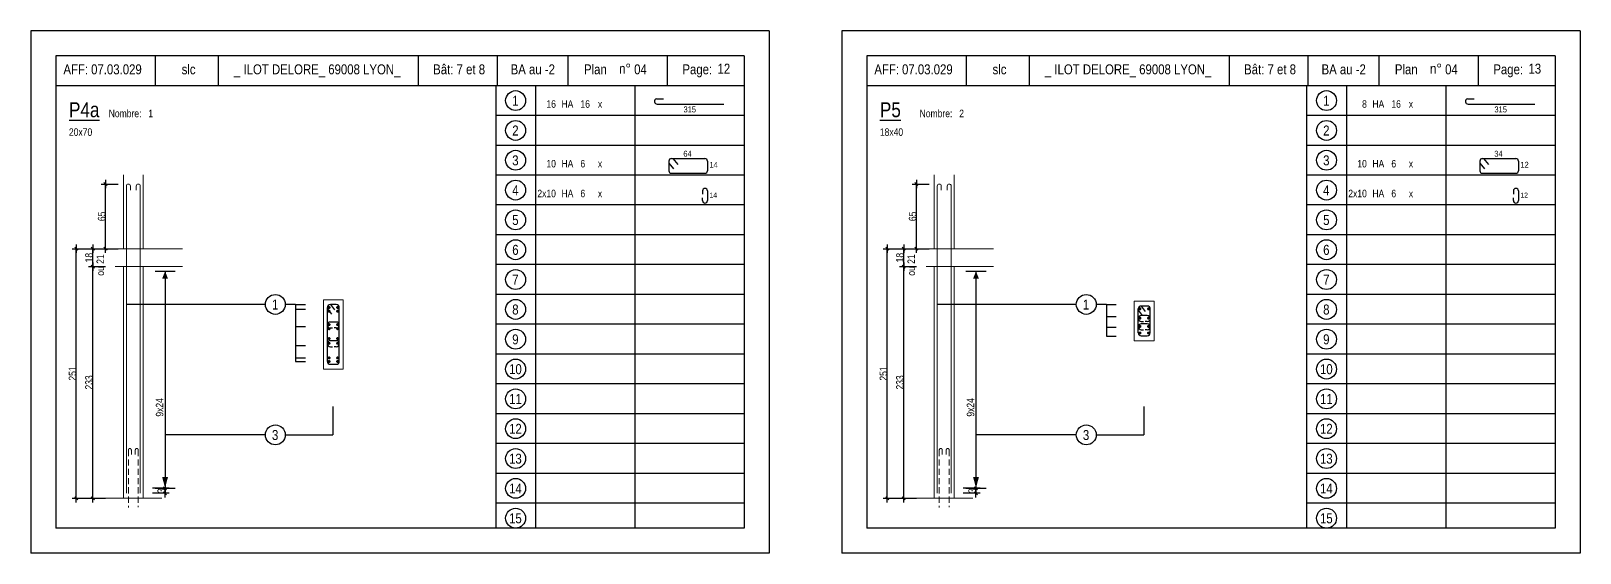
# Model space of a CAD drawing. Header units: metres. Extents: x -9927 to 45032, y -190416 to 12166.
# Drawn here: x 17850 to 20966, y -38263 to -37213 of the extents above; entities that cross this region are included whole.
import ezdxf
from ezdxf.enums import TextEntityAlignment as Align

# ---------------------------------------------------------------- set-up
doc = ezdxf.new("R2010")
doc.units = ezdxf.units.M
doc.header["$PDMODE"] = 65
doc.linetypes.add('CACHE2', pattern=[0.1875, 0.125, -0.0625])
for name, color, linetype in [('01_cote_gen', 4, 'Continuous'), ('01_fenetres', 171, 'Continuous'), ('01_linteaux', 3, 'Continuous'), ('01_sem', 42, 'Continuous'), ('01_texte', 230, 'Continuous'), ('AA_COTES', 2, 'Continuous')]:
    doc.layers.add(name, color=color, linetype=linetype)
doc.styles.add('STYLE2', font='ARIALN.TTF')
doc.dimstyles.new('JB25', dxfattribs={"dimscale": 0.1, "dimtxt": 150, "dimasz": 17, "dimexe": 0.1, "dimexo": 0.1, "dimgap": 0.09, "dimtad": 1, "dimdec": 1, "dimlfac": 0.5, "dimdsep": 46, "dimtxsty": 'STYLE2', "dimblk1": 'BOND_G', "dimblk2": 'BOND_D', "dimsah": 1, "dimcen": 1.5, "dimdle": 0.01, "dimse1": 1, "dimse2": 1, "dimclrd": 4, "dimclre": 2, "dimclrt": 5, "dimadec": 0, "dimazin": 0, "dimtfac": 2.333333, "dimtdec": 1, "dimtix": 1, "dimtmove": 2, "dimatfit": 3, "dimldrblk": 'BOND_G', "dimfxl": 1, "dimtolj": 1, "dimtzin": 0, "dimarcsym": 0})

# ---------------------------------------------------------------- blocks, each defined once
blk = doc.blocks.new('BOND_G')
at = {"layer": 'AA_COTES', "color": 0}
for p, q in [((5, 0), (-5, 0)), ((1.8, 1.8), (-1.8, -1.8)), ((0, -5), (0, 15))]:
    blk.add_line(p, q, dxfattribs=at)
blk = doc.blocks.new('BOND_D')
at = {"layer": 'AA_COTES', "color": 0}
for p, q in [((5, 0), (-5, 0)), ((-1.8, -1.8), (1.8, 1.8)), ((0, 5), (0, -15))]:
    blk.add_line(p, q, dxfattribs=at)
blk = doc.blocks.new('*D414')
at = {"layer": '01_cote_gen', "color": 4, "linetype": 'Continuous', "lineweight": -2, "transparency": 16777216}
blk.add_line((17941.2, -38151.5), (17941.2, -37652.9), dxfattribs=at)
at = {"layer": 'DEFPOINTS', "color": 0, "linetype": 'Continuous', "lineweight": 0, "transparency": 16777216}
for p in [(17941.2, -37651.2), (18075.9, -37651.2), (18035.9, -38153.2)]:
    blk.add_point(p, dxfattribs=at)
at = {"layer": '01_cote_gen', "color": 4, "linetype": 'Continuous', "lineweight": -2, "transparency": 16777216, "xscale": 1.7, "yscale": 1.7, "zscale": 1.7}
for name, p, rotation in [('BOND_D', (17941.2, -37651.2), 90), ('BOND_G', (17941.2, -38153.2), 270)]:
    blk.add_blockref(name, p, dxfattribs=dict(at, rotation=rotation))
at = {"layer": '01_cote_gen', "color": 5, "linetype": 'Continuous', "lineweight": 0, "transparency": 16777216, "insert": (17933.5, -37902.2), "char_height": 15, "attachment_point": 5, "rotation": 90, "style": 'STYLE2'}
blk.add_mtext('\\A1;251', dxfattribs=at)
blk = doc.blocks.new('*D415')
at = {"layer": '01_cote_gen', "color": 4, "linetype": 'Continuous', "lineweight": -2, "transparency": 16777216}
blk.add_line((17974.4, -37685.5), (17974.4, -37652.9), dxfattribs=at)
at = {"layer": 'DEFPOINTS', "color": 0, "linetype": 'Continuous', "lineweight": 0, "transparency": 16777216}
for p in [(17974.4, -37651.2), (18122.6, -37651.2), (18131.6, -37687.2)]:
    blk.add_point(p, dxfattribs=at)
at = {"layer": '01_cote_gen', "color": 4, "linetype": 'Continuous', "lineweight": -2, "transparency": 16777216, "xscale": 1.7, "yscale": 1.7, "zscale": 1.7}
for name, p, rotation in [('BOND_D', (17974.4, -37651.2), 90), ('BOND_G', (17974.4, -37687.2), 270)]:
    blk.add_blockref(name, p, dxfattribs=dict(at, rotation=rotation))
at = {"layer": '01_cote_gen', "color": 5, "linetype": 'Continuous', "lineweight": 0, "transparency": 16777216, "insert": (17966.7, -37669.2), "char_height": 15, "attachment_point": 5, "rotation": 90, "style": 'STYLE2'}
blk.add_mtext('\\A1;18', dxfattribs=at)
blk = doc.blocks.new('*D416')
at = {"layer": '01_cote_gen', "color": 4, "linetype": 'Continuous', "lineweight": -2, "transparency": 16777216}
blk.add_line((17974.4, -38151.5), (17974.4, -37688.9), dxfattribs=at)
at = {"layer": 'DEFPOINTS', "color": 0, "linetype": 'Continuous', "lineweight": 0, "transparency": 16777216}
for p in [(17974.4, -37687.2), (17982.9, -37687.2), (17992.5, -38153.2)]:
    blk.add_point(p, dxfattribs=at)
at = {"layer": '01_cote_gen', "color": 4, "linetype": 'Continuous', "lineweight": -2, "transparency": 16777216, "xscale": 1.7, "yscale": 1.7, "zscale": 1.7}
for name, p, rotation in [('BOND_D', (17974.4, -37687.2), 90), ('BOND_G', (17974.4, -38153.2), 270)]:
    blk.add_blockref(name, p, dxfattribs=dict(at, rotation=rotation))
at = {"layer": '01_cote_gen', "color": 5, "linetype": 'Continuous', "lineweight": 0, "transparency": 16777216, "insert": (17966.7, -37920.2), "char_height": 15, "attachment_point": 5, "rotation": 90, "style": 'STYLE2'}
blk.add_mtext('\\A1;233', dxfattribs=at)
blk = doc.blocks.new('*D417')
at = {"layer": '01_cote_gen', "color": 4, "linetype": 'Continuous', "lineweight": -2, "transparency": 16777216}
blk.add_line((18119.7, -38134.9), (18119.7, -38141.5), dxfattribs=at)
at = {"layer": 'DEFPOINTS', "color": 0, "linetype": 'Continuous', "lineweight": 0, "transparency": 16777216}
for p in [(18069.9, -38143.2), (18112.9, -38133.2), (18119.7, -38143.2)]:
    blk.add_point(p, dxfattribs=at)
at = {"layer": '01_cote_gen', "color": 4, "linetype": 'Continuous', "lineweight": -2, "transparency": 16777216, "xscale": 1.7, "yscale": 1.7, "zscale": 1.7}
for name, p, rotation in [('BOND_G', (18119.7, -38133.2), 90), ('BOND_D', (18119.7, -38143.2), 270)]:
    blk.add_blockref(name, p, dxfattribs=dict(at, rotation=rotation))
at = {"layer": '01_cote_gen', "color": 5, "linetype": 'Continuous', "lineweight": 0, "transparency": 16777216, "insert": (18112.1, -38138.2), "char_height": 15, "attachment_point": 5, "rotation": 90, "style": 'STYLE2'}
blk.add_mtext('\\A1;3', dxfattribs=at)
blk = doc.blocks.new('*D418')
at = {"layer": '01_cote_gen', "color": 4, "linetype": 'Continuous', "lineweight": -2, "transparency": 16777216}
blk.add_line((17999.9, -37649.5), (17999.9, -37522.9), dxfattribs=at)
at = {"layer": 'DEFPOINTS', "color": 0, "linetype": 'Continuous', "lineweight": 0, "transparency": 16777216}
for p in [(17999.9, -37521.2), (18065.9, -37521.2), (18019.4, -37651.2)]:
    blk.add_point(p, dxfattribs=at)
at = {"layer": '01_cote_gen', "color": 4, "linetype": 'Continuous', "lineweight": -2, "transparency": 16777216, "xscale": 1.7, "yscale": 1.7, "zscale": 1.7}
for name, p, rotation in [('BOND_D', (17999.9, -37521.2), 90), ('BOND_G', (17999.9, -37651.2), 270)]:
    blk.add_blockref(name, p, dxfattribs=dict(at, rotation=rotation))
at = {"layer": '01_cote_gen', "color": 5, "linetype": 'Continuous', "lineweight": 0, "transparency": 16777216, "insert": (17992.2, -37586.2), "char_height": 15, "attachment_point": 5, "rotation": 90, "style": 'STYLE2'}
blk.add_mtext('\\A1;65', dxfattribs=at)
blk = doc.blocks.new('*D419')
at = {"layer": '01_cote_gen', "color": 4, "linetype": 'Continuous', "lineweight": -2, "transparency": 16777216}
blk.add_line((19572.7, -38151.5), (19572.7, -37652.9), dxfattribs=at)
at = {"layer": 'DEFPOINTS', "color": 0, "linetype": 'Continuous', "lineweight": 0, "transparency": 16777216}
for p in [(19572.7, -37651.2), (19707.3, -37651.2), (19667.3, -38153.2)]:
    blk.add_point(p, dxfattribs=at)
at = {"layer": '01_cote_gen', "color": 4, "linetype": 'Continuous', "lineweight": -2, "transparency": 16777216, "xscale": 1.7, "yscale": 1.7, "zscale": 1.7}
for name, p, rotation in [('BOND_D', (19572.7, -37651.2), 90), ('BOND_G', (19572.7, -38153.2), 270)]:
    blk.add_blockref(name, p, dxfattribs=dict(at, rotation=rotation))
at = {"layer": '01_cote_gen', "color": 5, "linetype": 'Continuous', "lineweight": 0, "transparency": 16777216, "insert": (19565, -37902.2), "char_height": 15, "attachment_point": 5, "rotation": 90, "style": 'STYLE2'}
blk.add_mtext('\\A1;251', dxfattribs=at)
blk = doc.blocks.new('*D420')
at = {"layer": '01_cote_gen', "color": 4, "linetype": 'Continuous', "lineweight": -2, "transparency": 16777216}
blk.add_line((19605.8, -37685.5), (19605.8, -37652.9), dxfattribs=at)
at = {"layer": 'DEFPOINTS', "color": 0, "linetype": 'Continuous', "lineweight": 0, "transparency": 16777216}
for p in [(19605.8, -37651.2), (19754.1, -37651.2), (19763.1, -37687.2)]:
    blk.add_point(p, dxfattribs=at)
at = {"layer": '01_cote_gen', "color": 4, "linetype": 'Continuous', "lineweight": -2, "transparency": 16777216, "xscale": 1.7, "yscale": 1.7, "zscale": 1.7}
for name, p, rotation in [('BOND_D', (19605.8, -37651.2), 90), ('BOND_G', (19605.8, -37687.2), 270)]:
    blk.add_blockref(name, p, dxfattribs=dict(at, rotation=rotation))
at = {"layer": '01_cote_gen', "color": 5, "linetype": 'Continuous', "lineweight": 0, "transparency": 16777216, "insert": (19598.2, -37669.2), "char_height": 15, "attachment_point": 5, "rotation": 90, "style": 'STYLE2'}
blk.add_mtext('\\A1;18', dxfattribs=at)
blk = doc.blocks.new('*D421')
at = {"layer": '01_cote_gen', "color": 4, "linetype": 'Continuous', "lineweight": -2, "transparency": 16777216}
blk.add_line((19605.8, -38151.5), (19605.8, -37688.9), dxfattribs=at)
at = {"layer": 'DEFPOINTS', "color": 0, "linetype": 'Continuous', "lineweight": 0, "transparency": 16777216}
for p in [(19605.8, -37687.2), (19614.3, -37687.2), (19624, -38153.2)]:
    blk.add_point(p, dxfattribs=at)
at = {"layer": '01_cote_gen', "color": 4, "linetype": 'Continuous', "lineweight": -2, "transparency": 16777216, "xscale": 1.7, "yscale": 1.7, "zscale": 1.7}
for name, p, rotation in [('BOND_D', (19605.8, -37687.2), 90), ('BOND_G', (19605.8, -38153.2), 270)]:
    blk.add_blockref(name, p, dxfattribs=dict(at, rotation=rotation))
at = {"layer": '01_cote_gen', "color": 5, "linetype": 'Continuous', "lineweight": 0, "transparency": 16777216, "insert": (19598.2, -37920.2), "char_height": 15, "attachment_point": 5, "rotation": 90, "style": 'STYLE2'}
blk.add_mtext('\\A1;233', dxfattribs=at)
blk = doc.blocks.new('*D422')
at = {"layer": '01_cote_gen', "color": 4, "linetype": 'Continuous', "lineweight": -2, "transparency": 16777216}
blk.add_line((19751.2, -38134.9), (19751.2, -38141.5), dxfattribs=at)
at = {"layer": 'DEFPOINTS', "color": 0, "linetype": 'Continuous', "lineweight": 0, "transparency": 16777216}
for p in [(19701.3, -38143.2), (19744.4, -38133.2), (19751.2, -38143.2)]:
    blk.add_point(p, dxfattribs=at)
at = {"layer": '01_cote_gen', "color": 4, "linetype": 'Continuous', "lineweight": -2, "transparency": 16777216, "xscale": 1.7, "yscale": 1.7, "zscale": 1.7}
for name, p, rotation in [('BOND_G', (19751.2, -38133.2), 90), ('BOND_D', (19751.2, -38143.2), 270)]:
    blk.add_blockref(name, p, dxfattribs=dict(at, rotation=rotation))
at = {"layer": '01_cote_gen', "color": 5, "linetype": 'Continuous', "lineweight": 0, "transparency": 16777216, "insert": (19743.6, -38138.2), "char_height": 15, "attachment_point": 5, "rotation": 90, "style": 'STYLE2'}
blk.add_mtext('\\A1;3', dxfattribs=at)
blk = doc.blocks.new('*D423')
at = {"layer": '01_cote_gen', "color": 4, "linetype": 'Continuous', "lineweight": -2, "transparency": 16777216}
blk.add_line((19631.3, -37649.5), (19631.3, -37522.9), dxfattribs=at)
at = {"layer": 'DEFPOINTS', "color": 0, "linetype": 'Continuous', "lineweight": 0, "transparency": 16777216}
for p in [(19631.3, -37521.2), (19697.3, -37521.2), (19650.9, -37651.2)]:
    blk.add_point(p, dxfattribs=at)
at = {"layer": '01_cote_gen', "color": 4, "linetype": 'Continuous', "lineweight": -2, "transparency": 16777216, "xscale": 1.7, "yscale": 1.7, "zscale": 1.7}
for name, p, rotation in [('BOND_D', (19631.3, -37521.2), 90), ('BOND_G', (19631.3, -37651.2), 270)]:
    blk.add_blockref(name, p, dxfattribs=dict(at, rotation=rotation))
at = {"layer": '01_cote_gen', "color": 5, "linetype": 'Continuous', "lineweight": 0, "transparency": 16777216, "insert": (19623.7, -37586.2), "char_height": 15, "attachment_point": 5, "rotation": 90, "style": 'STYLE2'}
blk.add_mtext('\\A1;65', dxfattribs=at)

msp = doc.modelspace()

# ---------------------------------------------------------------- linework, layer by layer
at = {"layer": '01_cote_gen', "color": 2, "linetype": 'CACHE2', "lineweight": 0, "ltscale": 100}
for p, q in [((18045.86, -38056.19), (18045.86, -38171.76)), ((18051.86, -38056.19), (18051.86, -38065.17)), ((18059.86, -38056.19), (18059.86, -38065.17)), ((18065.86, -38056.19), (18065.86, -38170.91)), ((19677.33, -38056.19), (19677.33, -38171.76)), ((19683.33, -38056.19), (19683.33, -38065.17)), ((19691.33, -38056.19), (19691.33, -38065.17)), ((19697.33, -38056.19), (19697.33, -38170.91))]:
    msp.add_line(p, q, dxfattribs=at)
for centre in [(18048.86, -38056.19), (18062.86, -38056.19), (19680.33, -38056.19), (19694.33, -38056.19)]:
    msp.add_arc(centre, 3, 0, 180, dxfattribs=at)
at = {"layer": '01_fenetres', "ltscale": 30}
for p, q in [((19284.96, -37263.31), (17899.96, -37263.31)), ((17899.96, -37263.31), (17899.96, -38213.31)), ((17899.96, -37263.31), (17899.96, -38213.31)), ((17899.96, -37263.31), (17899.96, -38213.31)), ((18099.96, -37263.31), (18099.96, -37323.31)), ((18226.45, -37263.31), (18226.45, -37323.31)), ((18629.23, -37263.31), (18629.23, -37323.31)), ((18787.64, -37263.31), (18787.64, -37323.31)), ((18930.83, -37323.31), (18930.83, -37263.31)), ((19130.83, -37323.31), (19130.83, -37263.31)), ((19284.96, -37263.31), (19284.96, -38213.31)), ((20916.43, -37263.31), (19531.43, -37263.31)), ((19531.43, -37263.31), (19531.43, -38213.31)), ((19531.43, -37263.31), (19531.43, -38213.31)), ((19531.43, -37263.31), (19531.43, -38213.31)), ((19731.43, -37263.31), (19731.43, -37323.31)), ((19857.93, -37263.31), (19857.93, -37323.31)), ((20260.71, -37263.31), (20260.71, -37323.31)), ((20419.12, -37263.31), (20419.12, -37323.31)), ((20562.3, -37323.31), (20562.3, -37263.31)), ((20762.3, -37323.31), (20762.3, -37263.31)), ((20916.43, -37263.31), (20916.43, -38213.31)), ((19284.96, -37323.31), (17899.96, -37323.31)), ((20916.43, -37323.31), (19531.43, -37323.31)), ((19284.96, -38213.31), (17899.96, -38213.31)), ((20916.43, -38213.31), (19531.43, -38213.31))]:
    msp.add_line(p, q, dxfattribs=at)
at = {"layer": '01_linteaux', "linetype": 'Continuous'}
for p, q in [((19108.5, -37349.56), (19122.24, -37349.56)), ((19109.73, -37360.54), (19244.05, -37360.54)), ((20739.98, -37349.56), (20753.72, -37349.56)), ((20741.21, -37360.54), (20875.52, -37360.54)), ((19133.41, -37474.84), (19133.41, -37494.45)), ((19133.41, -37478.98), (19142.6, -37490.31)), ((19138.41, -37469.84), (19205.99, -37469.84)), ((19141.1, -37469.84), (19151.08, -37482.15)), ((19210.99, -37474.84), (19210.99, -37494.45)), ((20764.88, -37474.84), (20764.88, -37494.45)), ((20764.88, -37478.98), (20774.07, -37490.31)), ((20769.88, -37469.84), (20837.47, -37469.84)), ((20772.57, -37469.84), (20782.55, -37482.15)), ((20842.47, -37474.84), (20842.47, -37494.45)), ((19138.41, -37499.45), (19205.99, -37499.45)), ((20769.88, -37499.45), (20837.47, -37499.45)), ((19200.99, -37534.84), (19200.99, -37541.21)), ((19200.99, -37554.45), (19200.99, -37548.6)), ((19210.99, -37534.84), (19210.99, -37554.45)), ((20832.47, -37534.84), (20832.47, -37541.21)), ((20832.47, -37554.45), (20832.47, -37548.6)), ((20842.47, -37534.84), (20842.47, -37554.45))]:
    msp.add_line(p, q, dxfattribs=at)
for centre, start, end in [((19109.61, -37354.44), 102.77382, 192.77382), ((19109.73, -37355.54), 180, 270), ((20741.08, -37354.44), 102.77382, 192.77382), ((20741.21, -37355.54), 180, 270), ((19138.41, -37474.84), 90, 180), ((19205.99, -37474.84), 0, 90), ((20769.88, -37474.84), 90, 180), ((20837.47, -37474.84), 0, 90), ((19138.41, -37494.45), 180, 270), ((19205.99, -37494.45), 270, 0), ((20769.88, -37494.45), 180, 270), ((20837.47, -37494.45), 270, 0), ((19205.99, -37534.84), 90, 180), ((19205.99, -37534.84), 0, 90), ((20837.47, -37534.84), 90, 180), ((20837.47, -37534.84), 0, 90), ((19205.99, -37554.45), 180, 270), ((19205.99, -37554.45), 270, 0), ((20837.47, -37554.45), 180, 270), ((20837.47, -37554.45), 270, 0)]:
    msp.add_arc(centre, 5, start, end, dxfattribs=at)
at = {"layer": '01_sem', "color": 2, "lineweight": 0, "ltscale": 7}
for p, q in [((18035.86, -37502.55), (18035.86, -37651.19)), ((18075.86, -37502.55), (18075.86, -37651.19)), ((19667.33, -37502.55), (19667.33, -37651.19)), ((19707.33, -37502.55), (19707.33, -37651.19)), ((18041.86, -37525.19), (18041.86, -38143.19)), ((18049.86, -37525.19), (18049.86, -37533.6)), ((18061.86, -37525.19), (18061.86, -37533.6)), ((18069.86, -37525.19), (18069.86, -38143.19)), ((19673.33, -37525.19), (19673.33, -38143.19)), ((19681.33, -37525.19), (19681.33, -37533.6)), ((19693.33, -37525.19), (19693.33, -37533.6)), ((19701.33, -37525.19), (19701.33, -38143.19)), ((18035.86, -37651.19), (18019.42, -37651.19)), ((18155.04, -37651.19), (18035.86, -37651.19)), ((19667.33, -37651.19), (19650.89, -37651.19)), ((19786.51, -37651.19), (19667.33, -37651.19)), ((18035.86, -37687.19), (18019.42, -37687.19)), ((18035.86, -37687.19), (18035.86, -38153.19)), ((18155.04, -37687.19), (18035.86, -37687.19)), ((18075.86, -37687.19), (18075.86, -38153.19)), ((19667.33, -37687.19), (19650.89, -37687.19)), ((19667.33, -37687.19), (19667.33, -38153.19)), ((19786.51, -37687.19), (19667.33, -37687.19)), ((19707.33, -37687.19), (19707.33, -38153.19)), ((18438.27, -37893.77), (18438.27, -37753.77)), ((18478.27, -37753.77), (18438.27, -37753.77)), ((18438.27, -37893.77), (18438.27, -37753.77)), ((18478.27, -37753.77), (18438.27, -37753.77)), ((18478.27, -37893.77), (18478.27, -37753.77)), ((20069.75, -37836.5), (20069.75, -37756.5)), ((20109.75, -37756.5), (20069.75, -37756.5)), ((20069.75, -37836.5), (20069.75, -37756.5)), ((20109.75, -37756.5), (20069.75, -37756.5)), ((20109.75, -37836.5), (20109.75, -37756.5)), ((20069.75, -37836.5), (20109.75, -37836.5)), ((20069.75, -37836.5), (20109.75, -37836.5)), ((18438.27, -37893.77), (18478.27, -37893.77)), ((18438.27, -37893.77), (18478.27, -37893.77)), ((18113.41, -38153.19), (17980.13, -38153.19)), ((19744.88, -38153.19), (19611.6, -38153.19))]:
    msp.add_line(p, q, dxfattribs=at)
for centre in [(18045.86, -37525.19), (18065.86, -37525.19), (19677.33, -37525.19), (19697.33, -37525.19)]:
    msp.add_arc(centre, 4, 0, 180, dxfattribs=at)
at = {"layer": '01_texte', "ltscale": 30}
for p, q in [((19334.96, -37213.31), (17849.96, -37213.31)), ((17849.96, -37213.31), (17849.96, -38263.31)), ((19334.96, -37213.31), (19334.96, -38263.31)), ((19334.96, -37213.31), (19334.96, -38263.31)), ((20966.43, -37213.31), (19481.43, -37213.31)), ((19481.43, -37213.31), (19481.43, -38263.31)), ((20966.43, -37213.31), (20966.43, -38263.31)), ((20966.43, -37213.31), (20966.43, -38263.31)), ((18784.96, -37323.31), (18784.96, -38213.31)), ((18864.96, -37323.31), (18864.96, -38213.31)), ((19064.96, -37323.31), (19064.96, -38213.31)), ((20416.43, -37323.31), (20416.43, -38213.31)), ((20496.43, -37323.31), (20496.43, -38213.31)), ((20696.43, -37323.31), (20696.43, -38213.31)), ((19284.96, -37383.31), (18784.96, -37383.31)), ((20916.43, -37383.31), (20416.43, -37383.31)), ((19284.96, -37443.31), (18784.96, -37443.31)), ((20916.43, -37443.31), (20416.43, -37443.31)), ((19284.96, -37503.31), (18784.96, -37503.31)), ((20916.43, -37503.31), (20416.43, -37503.31)), ((19284.96, -37563.31), (18784.96, -37563.31)), ((20916.43, -37563.31), (20416.43, -37563.31)), ((19284.96, -37623.31), (18784.96, -37623.31)), ((20916.43, -37623.31), (20416.43, -37623.31)), ((18099.59, -37696.48), (18139.91, -37696.48)), ((18119.75, -37696.48), (18119.75, -38140.07)), ((19284.96, -37683.31), (18784.96, -37683.31)), ((19731.06, -37696.48), (19771.38, -37696.48)), ((19751.22, -37696.48), (19751.22, -38140.07)), ((20916.43, -37683.31), (20416.43, -37683.31)), ((18446.27, -37877.77), (18446.27, -37769.77)), ((18464.27, -37763.77), (18452.27, -37763.77)), ((18452.27, -37763.77), (18460.27, -37774.49)), ((18470.27, -37877.77), (18470.27, -37769.77)), ((19284.96, -37743.31), (18784.96, -37743.31)), ((20095.75, -37766.5), (20083.75, -37766.5)), ((20083.75, -37766.5), (20091.74, -37777.23)), ((20916.43, -37743.31), (20416.43, -37743.31)), ((18446.27, -37772.32), (18454.27, -37783.05)), ((18464.27, -37798.71), (18452.27, -37798.71)), ((20077.75, -37820.5), (20077.75, -37772.5)), ((20077.75, -37775.05), (20085.74, -37785.78)), ((20095.75, -37785.69), (20083.75, -37785.69)), ((20083.75, -37797.69), (20087.93, -37797.69)), ((20095.75, -37802.33), (20083.75, -37802.33)), ((20095.75, -37797.69), (20091.56, -37797.69)), ((20101.75, -37820.5), (20101.75, -37772.5)), ((18452.27, -37810.71), (18456.46, -37810.71)), ((18464.27, -37810.71), (18460.09, -37810.71)), ((19284.96, -37803.31), (18784.96, -37803.31)), ((20083.75, -37814.33), (20087.93, -37814.33)), ((20083.75, -37826.5), (20095.75, -37826.5)), ((20095.75, -37814.33), (20091.56, -37814.33)), ((20916.43, -37803.31), (20416.43, -37803.31)), ((18464.27, -37836.39), (18452.27, -37836.39)), ((18452.27, -37848.39), (18456.46, -37848.39)), ((18464.27, -37848.39), (18460.09, -37848.39)), ((19284.96, -37863.31), (18784.96, -37863.31)), ((20916.43, -37863.31), (20416.43, -37863.31)), ((18452.27, -37883.77), (18464.27, -37883.77)), ((19284.96, -37923.31), (18784.96, -37923.31)), ((20916.43, -37923.31), (20416.43, -37923.31)), ((19284.96, -37983.31), (18784.96, -37983.31)), ((20916.43, -37983.31), (20416.43, -37983.31)), ((19284.96, -38043.31), (18784.96, -38043.31)), ((20916.43, -38043.31), (20416.43, -38043.31)), ((19284.96, -38103.31), (18784.96, -38103.31)), ((20916.43, -38103.31), (20416.43, -38103.31)), ((18099.59, -38133.19), (18139.91, -38133.19)), ((19731.06, -38133.19), (19771.38, -38133.19)), ((19284.96, -38163.31), (18784.96, -38163.31)), ((20916.43, -38163.31), (20416.43, -38163.31)), ((19334.96, -38263.31), (17849.96, -38263.31)), ((20966.43, -38263.31), (19481.43, -38263.31))]:
    msp.add_line(p, q, dxfattribs=at)
at = {"layer": '01_texte'}
for p, q in [((18321.58, -37763.28), (18041.86, -37763.28)), ((18382.05, -37763.28), (18361.58, -37763.28)), ((18382.05, -37763.28), (18382.05, -37878.26)), ((18382.05, -37763.28), (18402.07, -37763.28)), ((19953.06, -37763.28), (19673.33, -37763.28)), ((20013.53, -37763.28), (19993.06, -37763.28)), ((20013.53, -37763.28), (20013.53, -37827.05)), ((20013.53, -37763.28), (20033.54, -37763.28)), ((18382.05, -37773.08), (18402.07, -37773.08)), ((20013.53, -37787.86), (20033.54, -37787.86)), ((18382.05, -37807.56), (18402.07, -37807.56)), ((20013.53, -37809.07), (20033.54, -37809.07)), ((20013.53, -37827.05), (20033.54, -37827.05)), ((18382.05, -37846.25), (18402.07, -37846.25)), ((18382.05, -37870.96), (18402.07, -37870.96)), ((18382.05, -37878.26), (18402.07, -37878.26)), ((18457.48, -37968.7), (18457.48, -38025.72)), ((20088.96, -37968.7), (20088.96, -38025.72)), ((18321.58, -38025.72), (18119.75, -38025.72)), ((18361.58, -38025.72), (18457.48, -38025.72)), ((19953.06, -38025.72), (19751.22, -38025.72)), ((19993.06, -38025.72), (20088.96, -38025.72))]:
    msp.add_line(p, q, dxfattribs=at)
at = {"layer": '01_texte', "ltscale": 30, "const_width": 3, "flags": 128}
for points in [[(18451.21, -37769.47, -1), (18448.21, -37769.47, -1)], [(18465.34, -37769.47, 1), (18468.34, -37769.47, 1)], [(20082.68, -37772.2, -1), (20079.68, -37772.2, -1)], [(20096.81, -37772.2, 1), (20099.81, -37772.2, 1)], [(18451.21, -37776.94, -1), (18448.21, -37776.94, -1)], [(18451.21, -37803.9, 1), (18448.21, -37803.9, 1)], [(18465.34, -37776.94, 1), (18468.34, -37776.94, 1)], [(18465.34, -37803.9, -1), (18468.34, -37803.9, -1)], [(20082.68, -37790.88, 1), (20079.68, -37790.88, 1)], [(20096.81, -37790.88, -1), (20099.81, -37790.88, -1)], [(18451.21, -37812.2, -1), (18448.21, -37812.2, -1)], [(18451.21, -37831.95, -1), (18448.21, -37831.95, -1)], [(18465.34, -37812.2, 1), (18468.34, -37812.2, 1)], [(18465.34, -37831.95, 1), (18468.34, -37831.95, 1)], [(20082.68, -37807.52, 1), (20079.68, -37807.52, 1)], [(20082.68, -37820.8, 1), (20079.68, -37820.8, 1)], [(20096.81, -37807.62, -1), (20099.81, -37807.62, -1)], [(20096.81, -37820.8, -1), (20099.81, -37820.8, -1)], [(18451.21, -37841.58, 1), (18448.21, -37841.58, 1)], [(18465.34, -37841.58, -1), (18468.34, -37841.58, -1)], [(18451.21, -37870.88, -1), (18448.21, -37870.88, -1)], [(18451.21, -37878.07, 1), (18448.21, -37878.07, 1)], [(18465.34, -37870.88, 1), (18468.34, -37870.88, 1)], [(18465.34, -37878.07, -1), (18468.34, -37878.07, -1)]]:
    msp.add_lwpolyline(points, format="xyb", close=True, dxfattribs=at)
at = {"layer": '01_texte'}
for centre in [(18824.96, -37353.31), (20456.43, -37353.31), (18824.96, -37413.31), (20456.43, -37413.31), (18824.96, -37473.31), (20456.43, -37473.31), (18824.96, -37533.31), (20456.43, -37533.31), (18824.96, -37593.31), (20456.43, -37593.31), (18824.96, -37653.31), (20456.43, -37653.31), (18824.96, -37713.31), (20456.43, -37713.31), (18341.58, -37763.28), (18824.96, -37773.31), (19973.06, -37763.28), (20456.43, -37773.31), (18824.96, -37833.31), (20456.43, -37833.31), (18824.96, -37893.31), (20456.43, -37893.31), (18824.96, -37953.31), (20456.43, -37953.31), (18341.58, -38025.72), (18824.96, -38013.31), (19973.06, -38025.72), (20456.43, -38013.31), (18824.96, -38073.31), (20456.43, -38073.31), (18824.96, -38133.31), (20456.43, -38133.31), (18824.96, -38193.31), (20456.43, -38193.31)]:
    msp.add_circle(centre, 20, dxfattribs=at)
at = {"layer": '01_texte', "ltscale": 30}
for centre, start, end in [((18452.27, -37769.77), 90.00091, 180), ((18464.27, -37769.77), 0, 90.00091), ((20083.75, -37772.5), 90.00091, 180), ((20095.75, -37772.5), 0, 90.00091), ((18452.27, -37804.71), 90.00091, 180), ((18464.27, -37804.71), 0, 90.00091), ((20083.75, -37791.69), 90.00091, 180), ((20083.75, -37791.69), 180, 269.99909), ((20083.75, -37808.33), 90.00091, 180), ((20095.75, -37791.69), 0, 90.00091), ((20095.75, -37791.69), 269.99909, 360), ((20095.75, -37808.33), 0, 90.00091), ((18452.27, -37804.71), 180, 269.99909), ((18464.27, -37804.71), 269.99909, 360), ((20083.75, -37808.33), 180, 269.99909), ((20083.75, -37820.5), 180, 270), ((20095.75, -37808.33), 269.99909, 360), ((20095.75, -37820.5), 270, 0), ((18452.27, -37842.39), 90.00091, 180), ((18452.27, -37842.39), 180, 269.99909), ((18464.27, -37842.39), 0, 90.00091), ((18464.27, -37842.39), 269.99909, 360), ((18452.27, -37877.77), 180, 270), ((18464.27, -37877.77), 270, 0)]:
    msp.add_arc(centre, 6, start, end, dxfattribs=at)
for points in [[(18119.75, -37696.48), (18113.85, -37711.55), (18119.75, -37711.55)], [(18119.75, -37696.48), (18125.65, -37711.55), (18119.75, -37711.55)], [(19751.22, -37696.48), (19745.32, -37711.55), (19751.22, -37711.55)], [(19751.22, -37696.48), (19757.12, -37711.55), (19751.22, -37711.55)], [(18119.75, -38133.19), (18113.85, -38110.12), (18119.75, -38110.12)], [(18119.75, -38133.19), (18125.65, -38110.12), (18119.75, -38110.12)], [(19751.22, -38133.19), (19745.32, -38110.12), (19751.22, -38110.12)], [(19751.22, -38133.19), (19757.12, -38110.12), (19751.22, -38110.12)]]:
    msp.add_solid(points, dxfattribs=at)

# ---------------------------------------------------------------- texts
at = {"layer": '01_texte', "style": 'STYLE2'}
for s, height, p in [('AFF:', 20, (17915.26, -37300.46)), ('07.03.029', 20, (17970.92, -37300.46)), ('slc', 20, (18153.09, -37300.46)), ('_ ILOT DELORE_ 69008 LYON_', 20, (18258.33, -37300.46)), ('Bât: 7 et 8', 20, (18659.08, -37300.46)), ('BA au -2', 20, (18814.96, -37300.46)), ('Plan', 20, (18962.47, -37300.46)), ('n%%D', 20, (19033.15, -37299.02)), ('04', 20, (19063.49, -37300.46)), ('Page:', 20, (19160.54, -37300.46)), ('12', 20, (19231.23, -37299.02)), ('AFF:', 20, (19546.73, -37300.46)), ('07.03.029', 20, (19602.39, -37300.46)), ('slc', 20, (19784.56, -37300.46)), ('_ ILOT DELORE_ 69008 LYON_', 20, (19889.81, -37300.46)), ('Bât: 7 et 8', 20, (20290.56, -37300.46)), ('BA au -2', 20, (20446.44, -37300.46)), ('Plan', 20, (20593.94, -37300.46)), ('n%%D', 20, (20664.63, -37299.02)), ('04', 20, (20694.97, -37300.46)), ('Page:', 20, (20792.02, -37300.46)), ('13', 20, (20862.7, -37299.02)), ('%%UP4a', 30, (17926.54, -37386.7)), ('HA', 15, (18917.25, -37367.71)), ('16', 15, (18955.42, -37367.71)), ('315', 12, (19162.79, -37377.05)), ('%%UP5', 30, (19558.01, -37386.7)), ('HA', 15, (20548.73, -37367.71)), ('16', 15, (20586.89, -37367.71)), ('315', 12, (20794.27, -37377.05)), ('Nombre:', 15, (18006.35, -37386.7)), ('1', 15, (18085.97, -37386.7)), ('Nombre:', 15, (19637.82, -37386.7)), ('2', 15, (19717.45, -37386.7)), ('20x70', 15, (17926.35, -37424.13)), ('18x40', 15, (19557.82, -37424.13)), ('64', 12, (19162.47, -37466.29)), ('34', 12, (20793.94, -37466.29)), ('HA', 15, (18917.25, -37487.71)), ('6', 15, (18955.42, -37487.71)), ('14', 12, (19214.98, -37488.5)), ('HA', 15, (20548.73, -37487.71)), ('6', 15, (20586.89, -37487.71)), ('12', 12, (20846.45, -37488.5)), ('HA', 15, (18917.25, -37547.71)), ('6', 15, (18955.42, -37547.71)), ('14', 10, (19214.98, -37548.5)), ('HA', 15, (20548.73, -37547.71)), ('6', 15, (20586.89, -37547.71)), ('12', 10, (20846.45, -37548.5))]:
    msp.add_text(s, height=height, dxfattribs=at).set_placement(p)
for s, p in [('1', (18824.56, -37353.54)), ('1', (20456.03, -37353.54)), ('2', (18824.56, -37413.54)), ('2', (20456.03, -37413.54)), ('3', (18824.56, -37473.54)), ('3', (20456.03, -37473.54)), ('4', (18824.56, -37533.54)), ('4', (20456.03, -37533.54)), ('5', (18824.56, -37593.54)), ('5', (20456.03, -37593.54)), ('6', (18824.56, -37653.54)), ('6', (20456.03, -37653.54)), ('7', (18824.56, -37713.54)), ('7', (20456.03, -37713.54)), ('1', (18341.18, -37763.51)), ('8', (18824.56, -37773.54)), ('1', (19972.65, -37763.51)), ('8', (20456.03, -37773.54)), ('9', (18824.56, -37833.54)), ('9', (20456.03, -37833.54)), ('10', (18824.56, -37893.54)), ('10', (20456.03, -37893.54)), ('11', (18824.56, -37953.54)), ('11', (20456.03, -37953.54)), ('3', (18341.18, -38025.95)), ('12', (18824.56, -38013.54)), ('3', (19972.65, -38025.95)), ('12', (20456.03, -38013.54)), ('13', (18824.56, -38073.54)), ('13', (20456.03, -38073.54)), ('14', (18824.56, -38133.54)), ('14', (20456.03, -38133.54)), ('15', (18824.56, -38193.54)), ('15', (20456.03, -38193.54))]:
    msp.add_text(s, height=20, dxfattribs=at).set_placement(p, align=Align.MIDDLE_CENTER)
for s, p in [('16', (18906.05, -37367.71)), ('8', (20537.52, -37367.71)), ('10', (18906.05, -37487.71)), ('10', (20537.52, -37487.71)), ('2x10', (18906.05, -37547.71)), ('2x10', (20537.52, -37547.71))]:
    msp.add_text(s, height=15, dxfattribs=at).set_placement(p, align=Align.RIGHT)
for p in [(18994.83, -37367.71), (20626.31, -37367.71), (18994.83, -37487.71), (20626.31, -37487.71), (18994.83, -37547.71), (20626.31, -37547.71)]:
    msp.add_text('x', height=15, dxfattribs=at).set_placement(p, align=Align.CENTER)
for s, p in [('ou 21', (17996.92, -37705.54)), ('ou 21', (19628.4, -37705.54)), ('9x24', (18116.14, -37989.06)), ('9x24', (19747.62, -37989.06))]:
    msp.add_text(s, height=15, rotation=90, dxfattribs=at).set_placement(p)

# ---------------------------------------------------------------- dimensions: what is measured, and where the dimension line sits
at = {"layer": '01_cote_gen', "linetype": 'Continuous', "lineweight": 0}
for base, p1, p2, picture, middle in [((17999.86, -37521.19), (18019.42, -37651.19), (18065.86, -37521.19), '*D418', (17992.19, -37586.19)), ((19631.34, -37521.19), (19650.89, -37651.19), (19697.33, -37521.19), '*D423', (19623.67, -37586.19)), ((17941.18, -37651.19), (18035.86, -38153.19), (18075.86, -37651.19), '*D414', (17933.52, -37902.19)), ((17974.36, -37651.19), (18131.64, -37687.19), (18122.58, -37651.19), '*D415', (17966.69, -37669.19)), ((19572.66, -37651.19), (19667.33, -38153.19), (19707.33, -37651.19), '*D419', (19564.99, -37902.19)), ((19605.84, -37651.19), (19763.12, -37687.19), (19754.06, -37651.19), '*D420', (19598.17, -37669.19)), ((17974.36, -37687.19), (17992.48, -38153.19), (17982.86, -37687.19), '*D416', (17966.69, -37920.19)), ((19605.84, -37687.19), (19623.96, -38153.19), (19614.34, -37687.19), '*D421', (19598.17, -37920.19))]:
    dim = msp.add_linear_dim(base=base, p1=p1, p2=p2, angle=90, dimstyle='JB25', dxfattribs=at)
    dim.commit()
    dim.dimension.update_dxf_attribs({"geometry": picture, "text_midpoint": middle})
for base, p1, p2, picture, middle in [((18119.75, -38143.19), (18112.92, -38133.19), (18069.86, -38143.19), '*D417', (18112.08, -38138.19)), ((19751.22, -38143.19), (19744.4, -38133.19), (19701.33, -38143.19), '*D422', (19743.55, -38138.19))]:
    dim = msp.add_linear_dim(base=base, p1=p1, p2=p2, angle=90, text='3', dimstyle='JB25', dxfattribs=at)
    dim.commit()
    dim.dimension.update_dxf_attribs({"geometry": picture, "text_midpoint": middle})

doc.saveas('drawing.dxf')
